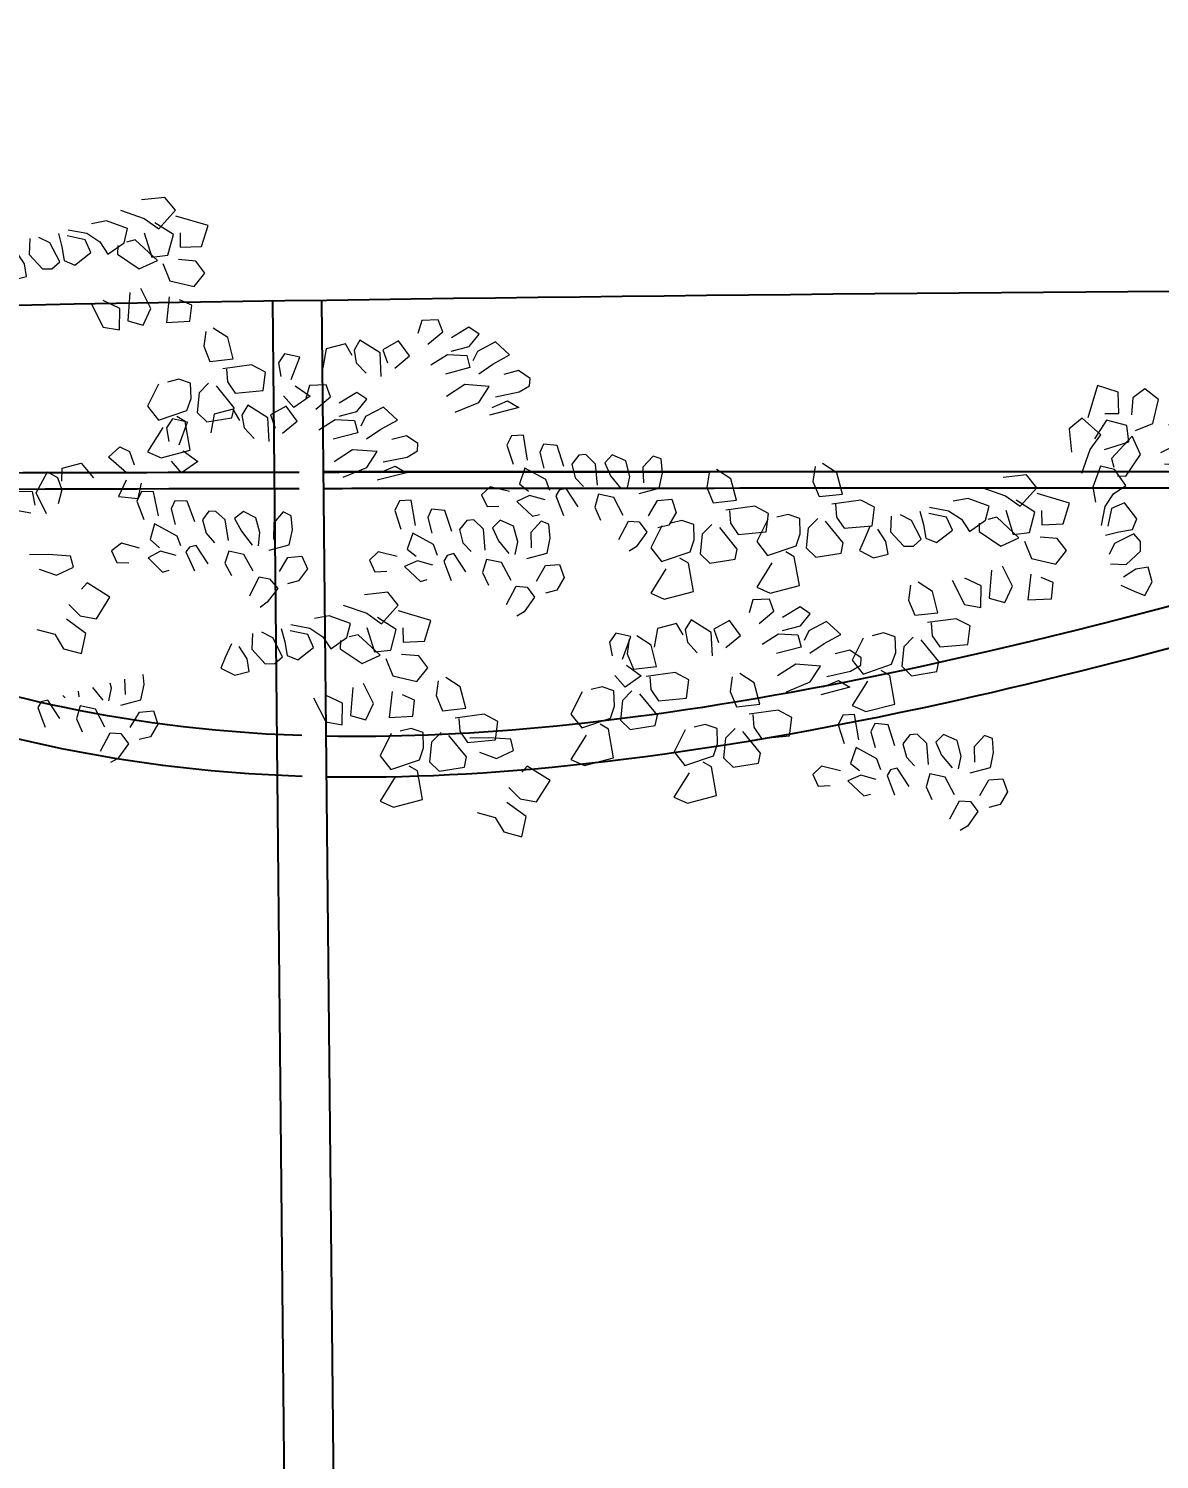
# Model space of a CAD drawing. Header units: metres. Extents: x 10 to 239, y 2 to 253.
# Drawn here: x 57.221 to 58.606, y 174.668 to 176.42 of the extents above; entities that cross this region are included whole.
import ezdxf

# ---------------------------------------------------------------- set-up
doc = ezdxf.new("R2010")
doc.units = ezdxf.units.M
doc.header["$MEASUREMENT"] = 0
doc.layers.get('Defpoints').update_dxf_attribs({"color": 9})
for name, color, linetype in [('-cotas', 252, 'Continuous'), ('1', 7, 'Continuous'), ('1estruct arco', 7, 'Continuous'), ('1gris oscuro', 253, 'Continuous'), ('1lianas', 9, 'Continuous')]:
    doc.layers.add(name, color=color, linetype=linetype)
doc.layers.add('bloques veg', color=7, linetype='Continuous', lineweight=0, true_color=0xbbd5a5)
doc.styles.get("Standard").update_dxf_attribs({"font": 'arial.ttf'})
doc.dimstyles.get("Standard").update_dxf_attribs({"dimtxt": 0.18, "dimasz": 0.18, "dimexe": 0.18, "dimexo": 0.0625, "dimgap": 0.09, "dimtad": 0, "dimtih": 1, "dimtoh": 1, "dimdec": 4, "dimzin": 0, "dimdsep": 46, "dimtxsty": 'Standard', "dimcen": 0.09, "dimadec": 0, "dimazin": 0, "dimtfac": 1, "dimtdec": 4, "dimtofl": 0, "dimtmove": 0, "dimatfit": 3, "dimfxl": 1, "dimtolj": 1, "dimtzin": 0, "dimarcsym": 0})

# ---------------------------------------------------------------- blocks, each defined once
blk = doc.blocks.new('A$C0C3707A3')
at = {"layer": 'bloques veg'}
for p, q in [((2.0674, 0.6188), (2.0448, 0.6163)), ((2.0777, 0.6064), (2.0674, 0.6188)), ((2.0243, 0.6061), (2.0473, 0.5983)), ((2.0473, 0.5983), (2.0617, 0.5882)), ((2.0617, 0.5882), (2.0777, 0.6064)), ((2.1096, 0.5917), (2.0781, 0.6007)), ((1.9736, 0.5867), (1.992, 0.5835)), ((2.0108, 0.5955), (1.9964, 0.5928)), ((2.0314, 0.5882), (2.0108, 0.5955)), ((2.0281, 0.5745), (2.0314, 0.5882)), ((2.0476, 0.5844), (2.055, 0.5608)), ((2.0759, 0.5827), (2.0577, 0.5941)), ((2.0824, 0.5844), (2.0827, 0.5706)), ((2.1034, 0.5714), (2.1096, 0.5917)), ((1.9364, 0.5779), (1.9359, 0.5626)), ((1.9561, 0.5739), (1.9454, 0.5791)), ((1.9657, 0.5555), (1.9561, 0.5739)), ((1.9642, 0.583), (1.9677, 0.57)), ((1.9677, 0.57), (1.9701, 0.5567)), ((1.9902, 0.5772), (1.9729, 0.5807)), ((1.9958, 0.5647), (1.9902, 0.5772)), ((1.992, 0.5835), (2.0046, 0.5752)), ((2.0046, 0.5752), (2.0125, 0.5634)), ((2.0125, 0.5634), (2.0281, 0.5745)), ((2.0219, 0.5717), (2.0217, 0.5635)), ((2.0389, 0.5774), (2.0303, 0.5751)), ((2.0605, 0.5576), (2.0389, 0.5774)), ((2.0708, 0.5627), (2.0759, 0.5827)), ((2.0827, 0.5706), (2.1034, 0.5714)), ((1.9159, 0.5677), (1.9101, 0.5546)), ((1.9314, 0.5533), (1.9236, 0.5651)), ((1.9359, 0.5626), (1.9489, 0.5487)), ((1.9701, 0.5567), (1.9805, 0.5525)), ((1.9805, 0.5525), (1.9958, 0.5647)), ((2.0217, 0.5635), (2.043, 0.5494)), ((2.043, 0.5494), (2.0605, 0.5576)), ((2.055, 0.5608), (2.0708, 0.5627)), ((2.0979, 0.5572), (2.0812, 0.5585)), ((2.1068, 0.5456), (2.0979, 0.5572)), ((1.9101, 0.5546), (1.9059, 0.5441)), ((1.9059, 0.5441), (1.9194, 0.5373)), ((1.9335, 0.5411), (1.9314, 0.5533)), ((1.9489, 0.5487), (1.9582, 0.5488)), ((1.9582, 0.5488), (1.9657, 0.5555)), ((2.066, 0.5545), (2.0729, 0.5377)), ((2.0964, 0.5323), (2.1068, 0.5456)), ((1.9194, 0.5373), (1.9335, 0.5411)), ((2.0545, 0.5107), (2.0446, 0.5301)), ((2.0729, 0.5377), (2.0964, 0.5323)), ((1.9961, 0.5159), (2.0082, 0.4924)), ((2.0243, 0.5107), (2.0083, 0.5181)), ((2.0341, 0.5261), (2.0321, 0.4988)), ((2.0723, 0.5224), (2.0697, 0.4973)), ((2.0943, 0.5143), (2.0824, 0.5193)), ((2.0926, 0.4988), (2.0943, 0.5143)), ((2.0241, 0.4897), (2.0243, 0.5107)), ((2.0472, 0.4947), (2.0545, 0.5107)), ((2.3177, 0.5009), (2.3141, 0.4883)), ((2.3338, 0.5017), (2.3177, 0.5009)), ((2.3381, 0.4901), (2.3338, 0.5017)), ((2.0082, 0.4924), (2.0241, 0.4897)), ((2.0321, 0.4988), (2.0472, 0.4947)), ((2.0697, 0.4973), (2.0926, 0.4988)), ((2.108, 0.4889), (2.1061, 0.4744)), ((2.1294, 0.483), (2.1153, 0.4921)), ((2.3238, 0.4781), (2.3381, 0.4901)), ((2.3636, 0.4946), (2.3466, 0.4842)), ((2.3735, 0.4879), (2.3636, 0.4946)), ((2.3639, 0.4761), (2.3735, 0.4879)), ((2.1061, 0.4744), (2.1123, 0.4598)), ((2.1349, 0.4624), (2.1294, 0.483)), ((2.2252, 0.4726), (2.222, 0.4543)), ((2.2437, 0.4776), (2.2252, 0.4726)), ((2.2502, 0.4665), (2.2437, 0.4776)), ((2.2578, 0.4814), (2.2522, 0.4717)), ((2.2774, 0.4692), (2.2578, 0.4814)), ((2.2952, 0.4809), (2.28, 0.4722)), ((2.306, 0.4664), (2.2952, 0.4809)), ((2.3466, 0.4714), (2.3639, 0.4761)), ((2.3895, 0.4806), (2.3722, 0.4713)), ((2.4033, 0.468), (2.3895, 0.4806)), ((2.1123, 0.4598), (2.1349, 0.4624)), ((2.1847, 0.4676), (2.1789, 0.459)), ((2.1789, 0.459), (2.1813, 0.4457)), ((2.1995, 0.4646), (2.1847, 0.4676)), ((2.1914, 0.4426), (2.1995, 0.4646)), ((2.2522, 0.4717), (2.2544, 0.4595)), ((2.2544, 0.4595), (2.2641, 0.4493)), ((2.2788, 0.4463), (2.2774, 0.4692)), ((2.28, 0.4722), (2.2846, 0.4595)), ((2.2918, 0.4544), (2.306, 0.4664)), ((2.3269, 0.458), (2.3428, 0.4681)), ((2.3428, 0.4681), (2.3616, 0.4673)), ((2.3616, 0.4673), (2.3648, 0.4554)), ((2.3722, 0.4713), (2.3677, 0.462)), ((2.3734, 0.4495), (2.3871, 0.459)), ((2.3871, 0.459), (2.4033, 0.468)), ((2.1527, 0.4567), (2.1247, 0.4527)), ((2.1283, 0.4525), (2.1293, 0.4399)), ((2.1662, 0.4498), (2.1527, 0.4567)), ((2.1641, 0.4318), (2.1662, 0.4498)), ((2.3648, 0.4554), (2.341, 0.449)), ((2.412, 0.4529), (2.3979, 0.4491)), ((2.4233, 0.4454), (2.412, 0.4529)), ((2.4229, 0.4383), (2.4233, 0.4454)), ((2.0626, 0.4372), (2.052, 0.4158)), ((2.0821, 0.4424), (2.0713, 0.4395)), ((2.0936, 0.4385), (2.0821, 0.4424)), ((2.0941, 0.4235), (2.0936, 0.4385)), ((2.1111, 0.4386), (2.102, 0.4291)), ((2.136, 0.415), (2.1187, 0.436)), ((2.1293, 0.4399), (2.1368, 0.4292)), ((2.1368, 0.4292), (2.1641, 0.4318)), ((2.1953, 0.4367), (2.2097, 0.4266)), ((2.2092, 0.4369), (2.2056, 0.4243)), ((2.2253, 0.4377), (2.2092, 0.4369)), ((2.2296, 0.4261), (2.2253, 0.4377)), ((2.3599, 0.4389), (2.3421, 0.4272)), ((2.3837, 0.4371), (2.3599, 0.4389)), ((2.3738, 0.4217), (2.3837, 0.4371)), ((2.3898, 0.4272), (2.4129, 0.4322)), ((2.4129, 0.4322), (2.4229, 0.4383)), ((2.0902, 0.412), (2.0941, 0.4235)), ((2.102, 0.4291), (2.1001, 0.41)), ((2.1493, 0.4174), (2.1437, 0.4078)), ((2.1689, 0.4052), (2.1493, 0.4174)), ((2.194, 0.4154), (2.184, 0.4267)), ((2.2097, 0.4266), (2.194, 0.4154)), ((2.2153, 0.4141), (2.2296, 0.4261)), ((2.2551, 0.4306), (2.2381, 0.4202)), ((2.265, 0.424), (2.2551, 0.4306)), ((2.2554, 0.4121), (2.265, 0.424)), ((2.3508, 0.4121), (2.3738, 0.4217)), ((2.3867, 0.417), (2.4014, 0.4233)), ((2.4014, 0.4233), (2.4124, 0.4169)), ((2.052, 0.4158), (2.0626, 0.4023)), ((2.0626, 0.4023), (2.0902, 0.412)), ((2.0762, 0.4036), (2.0704, 0.3951)), ((2.091, 0.4006), (2.0762, 0.4036)), ((2.0885, 0.4011), (2.0803, 0.4059)), ((2.1001, 0.41), (2.1095, 0.4009)), ((2.1095, 0.4009), (2.134, 0.4051)), ((2.1167, 0.4087), (2.1135, 0.3903)), ((2.1352, 0.4136), (2.1167, 0.4087)), ((2.134, 0.4051), (2.136, 0.415)), ((2.1417, 0.4025), (2.1352, 0.4136)), ((2.1437, 0.4078), (2.1459, 0.3955)), ((2.1703, 0.3823), (2.1689, 0.4052)), ((2.1867, 0.4169), (2.1715, 0.4082)), ((2.1715, 0.4082), (2.1761, 0.3955)), ((2.1975, 0.4024), (2.1867, 0.4169)), ((2.2184, 0.394), (2.2343, 0.4041)), ((2.2343, 0.4041), (2.2531, 0.4033)), ((2.2381, 0.4074), (2.2554, 0.4121)), ((2.2531, 0.4033), (2.2563, 0.3914)), ((2.2637, 0.4073), (2.2592, 0.398)), ((2.281, 0.4166), (2.2637, 0.4073)), ((2.2786, 0.395), (2.2948, 0.404)), ((2.2948, 0.404), (2.281, 0.4166)), ((2.4124, 0.4169), (2.3841, 0.4093)), ((2.0668, 0.3953), (2.0522, 0.3716)), ((2.0704, 0.3951), (2.0728, 0.3818)), ((2.0829, 0.3787), (2.091, 0.4006)), ((2.0936, 0.3734), (2.0885, 0.4011)), ((2.1459, 0.3955), (2.1556, 0.3853)), ((2.1833, 0.3904), (2.1975, 0.4024)), ((2.2563, 0.3914), (2.2324, 0.385)), ((2.2649, 0.3855), (2.2786, 0.395)), ((2.4057, 0.3895), (2.4013, 0.3802)), ((2.4172, 0.3903), (2.4057, 0.3895)), ((2.4214, 0.3658), (2.4172, 0.3903)), ((2.0142, 0.366), (2.0254, 0.3761)), ((2.0254, 0.3761), (2.0348, 0.3716)), ((2.3035, 0.3889), (2.2894, 0.3851)), ((2.3148, 0.3815), (2.3035, 0.3889)), ((2.3144, 0.3744), (2.3148, 0.3815)), ((2.4013, 0.3802), (2.4073, 0.362)), ((2.4369, 0.3816), (2.4333, 0.3736)), ((2.45, 0.3805), (2.4369, 0.3816)), ((2.4567, 0.3601), (2.45, 0.3805)), ((2.0321, 0.3511), (2.0142, 0.366)), ((2.0348, 0.3716), (2.0394, 0.3588)), ((2.0522, 0.3716), (2.0654, 0.3658)), ((2.0654, 0.3658), (2.0936, 0.3734)), ((2.0855, 0.3514), (2.0755, 0.3627)), ((2.1012, 0.3626), (2.0855, 0.3514)), ((2.0868, 0.3727), (2.1012, 0.3626)), ((2.2514, 0.3749), (2.2336, 0.3632)), ((2.2752, 0.3732), (2.2514, 0.3749)), ((2.2653, 0.3577), (2.2752, 0.3732)), ((2.2813, 0.3632), (2.3044, 0.3682)), ((2.3044, 0.3682), (2.3144, 0.3744)), ((2.4333, 0.3736), (2.4373, 0.3584)), ((2.4712, 0.371), (2.4643, 0.3622)), ((2.4643, 0.3622), (2.4677, 0.3491)), ((2.478, 0.3717), (2.4712, 0.371)), ((2.4874, 0.3626), (2.478, 0.3717)), ((2.4894, 0.3422), (2.4874, 0.3626)), ((2.5036, 0.3716), (2.4964, 0.3638)), ((2.4964, 0.3638), (2.5021, 0.3514)), ((2.5168, 0.3658), (2.5036, 0.3716)), ((2.5209, 0.3506), (2.5168, 0.3658)), ((2.5434, 0.3706), (2.5335, 0.3598)), ((2.5511, 0.368), (2.5434, 0.3706)), ((2.5524, 0.3544), (2.5511, 0.368)), ((2.7006, 0.3615), (2.6987, 0.347)), ((2.722, 0.3556), (2.7079, 0.3646)), ((1.9444, 0.3311), (1.9552, 0.3514)), ((1.9552, 0.3514), (1.9649, 0.3459)), ((1.9693, 0.3424), (1.9694, 0.3552)), ((1.9694, 0.3552), (1.9878, 0.3602)), ((1.9878, 0.3602), (1.9998, 0.3459)), ((2.2423, 0.3481), (2.2653, 0.3577)), ((2.3039, 0.3529), (2.2756, 0.3454)), ((2.2782, 0.353), (2.2928, 0.3593)), ((2.2928, 0.3593), (2.3039, 0.3529)), ((2.4188, 0.3581), (2.4136, 0.3428)), ((2.4392, 0.3473), (2.4188, 0.3581)), ((2.4677, 0.3491), (2.4758, 0.3408)), ((2.5021, 0.3514), (2.5123, 0.339)), ((2.5184, 0.3383), (2.5209, 0.3506)), ((2.5335, 0.3598), (2.5341, 0.3448)), ((2.5494, 0.3396), (2.5524, 0.3544)), ((2.5977, 0.3549), (2.5957, 0.3404)), ((2.619, 0.349), (2.605, 0.358)), ((2.6246, 0.3283), (2.619, 0.349)), ((2.7275, 0.335), (2.722, 0.3556)), ((2.906, 0.3549), (2.8834, 0.3523)), ((2.9163, 0.3425), (2.906, 0.3549)), ((1.9649, 0.3459), (1.9692, 0.3342)), ((1.9692, 0.3342), (1.9659, 0.3205)), ((2.0317, 0.344), (2.0243, 0.3281)), ((2.0434, 0.3262), (2.0465, 0.341)), ((2.3853, 0.3399), (2.377, 0.3318)), ((2.4039, 0.3355), (2.3853, 0.3399)), ((2.4136, 0.3428), (2.4224, 0.3358)), ((2.4431, 0.3367), (2.4392, 0.3473)), ((2.4524, 0.3369), (2.4492, 0.3314)), ((2.4589, 0.3386), (2.4524, 0.3369)), ((2.4707, 0.3208), (2.4589, 0.3386)), ((2.5299, 0.3344), (2.5494, 0.3396)), ((2.5957, 0.3404), (2.602, 0.3258)), ((2.6987, 0.347), (2.7049, 0.3324)), ((2.7049, 0.3324), (2.7275, 0.335)), ((2.8628, 0.3422), (2.8859, 0.3344)), ((2.8859, 0.3344), (2.9002, 0.3243)), ((2.9002, 0.3243), (2.9163, 0.3425)), ((2.9481, 0.3278), (2.9166, 0.3368)), ((1.9231, 0.3324), (1.9406, 0.3324)), ((1.9406, 0.3324), (1.943, 0.3191)), ((1.9546, 0.3105), (1.9444, 0.3311)), ((2.0243, 0.3281), (2.0434, 0.3262)), ((2.0466, 0.333), (2.0421, 0.3236)), ((2.0421, 0.3236), (2.0492, 0.3057)), ((2.0583, 0.3326), (2.0466, 0.333)), ((2.0633, 0.3095), (2.0583, 0.3326)), ((2.0791, 0.3242), (2.0755, 0.3163)), ((2.0909, 0.3239), (2.0791, 0.3242)), ((2.0986, 0.3038), (2.0909, 0.3239)), ((2.2972, 0.3256), (2.2928, 0.3162)), ((2.3087, 0.3263), (2.2972, 0.3256)), ((2.3129, 0.3018), (2.3087, 0.3263)), ((2.377, 0.3318), (2.3824, 0.3205)), ((2.3824, 0.3205), (2.3938, 0.3212)), ((2.4236, 0.3315), (2.4112, 0.3258)), ((2.4112, 0.3258), (2.4267, 0.3114)), ((2.4387, 0.3274), (2.4236, 0.3315)), ((2.4492, 0.3314), (2.4532, 0.3208)), ((2.4532, 0.3208), (2.4566, 0.3124)), ((2.4906, 0.3332), (2.487, 0.3206)), ((2.487, 0.3206), (2.4927, 0.3081)), ((2.5054, 0.3302), (2.4906, 0.3332)), ((2.5147, 0.3129), (2.5054, 0.3302)), ((2.5392, 0.3125), (2.548, 0.3276)), ((2.548, 0.3276), (2.5616, 0.3289)), ((2.5616, 0.3289), (2.5662, 0.3162)), ((2.602, 0.3258), (2.6246, 0.3283)), ((2.6424, 0.3226), (2.6144, 0.3186)), ((2.6558, 0.3158), (2.6424, 0.3226)), ((2.7453, 0.3293), (2.7173, 0.3253)), ((2.7208, 0.3251), (2.7219, 0.3125)), ((2.7588, 0.3224), (2.7453, 0.3293)), ((2.7566, 0.3044), (2.7588, 0.3224)), ((2.8122, 0.3228), (2.8305, 0.3195)), ((2.8494, 0.3316), (2.835, 0.3289)), ((2.87, 0.3243), (2.8494, 0.3316)), ((2.8666, 0.3106), (2.87, 0.3243)), ((2.8861, 0.3205), (2.8936, 0.2969)), ((2.9145, 0.3188), (2.8963, 0.3302)), ((2.921, 0.3205), (2.9212, 0.3066)), ((2.9419, 0.3075), (2.9481, 0.3278)), ((1.9393, 0.3111), (1.921, 0.3143)), ((2.0755, 0.3163), (2.0795, 0.3011)), ((2.112, 0.3144), (2.1062, 0.3059)), ((2.1062, 0.3059), (2.1097, 0.2929)), ((2.1191, 0.314), (2.112, 0.3144)), ((2.1282, 0.306), (2.1191, 0.314)), ((2.1313, 0.2859), (2.1282, 0.306)), ((2.1458, 0.3142), (2.1372, 0.3072)), ((2.1372, 0.3072), (2.144, 0.2951)), ((2.1579, 0.3081), (2.1458, 0.3142)), ((2.1617, 0.294), (2.1579, 0.3081)), ((2.1843, 0.314), (2.1754, 0.3035)), ((2.1922, 0.3103), (2.1843, 0.314)), ((2.1935, 0.2967), (2.1922, 0.3103)), ((2.2928, 0.3162), (2.2988, 0.2981)), ((2.3284, 0.3176), (2.3248, 0.3097)), ((2.3248, 0.3097), (2.3288, 0.2945)), ((2.3415, 0.3165), (2.3284, 0.3176)), ((2.3482, 0.2962), (2.3415, 0.3165)), ((2.3627, 0.307), (2.3558, 0.2982)), ((2.3695, 0.3077), (2.3627, 0.307)), ((2.3789, 0.2986), (2.3695, 0.3077)), ((2.3951, 0.3076), (2.3879, 0.2998)), ((2.4083, 0.3018), (2.3951, 0.3076)), ((2.4349, 0.3066), (2.425, 0.2958)), ((2.4267, 0.3114), (2.4332, 0.3131)), ((2.4426, 0.304), (2.4349, 0.3066)), ((2.5105, 0.2896), (2.5197, 0.3072)), ((2.5197, 0.3072), (2.5303, 0.3066)), ((2.5303, 0.3066), (2.5376, 0.2969)), ((2.5662, 0.3162), (2.559, 0.3038)), ((2.5717, 0.3084), (2.5609, 0.3055)), ((2.5833, 0.3045), (2.5717, 0.3084)), ((2.6179, 0.3184), (2.6189, 0.3059)), ((2.6189, 0.3059), (2.6265, 0.2951)), ((2.6551, 0.3098), (2.6446, 0.2883)), ((2.6537, 0.2978), (2.6558, 0.3158)), ((2.6747, 0.315), (2.6638, 0.3121)), ((2.6862, 0.3111), (2.6747, 0.315)), ((2.6867, 0.2961), (2.6862, 0.3111)), ((2.7036, 0.3111), (2.6945, 0.3017)), ((2.7286, 0.2876), (2.7113, 0.3085)), ((2.7219, 0.3125), (2.7294, 0.3018)), ((2.775, 0.314), (2.7744, 0.2987)), ((2.7947, 0.3099), (2.784, 0.3152)), ((2.8043, 0.2916), (2.7947, 0.3099)), ((2.8027, 0.3191), (2.8062, 0.306)), ((2.8062, 0.306), (2.8086, 0.2927)), ((2.8287, 0.3132), (2.8115, 0.3168)), ((2.8344, 0.3008), (2.8287, 0.3132)), ((2.8305, 0.3195), (2.8432, 0.3113)), ((2.8432, 0.3113), (2.851, 0.2994)), ((2.851, 0.2994), (2.8666, 0.3106)), ((2.8604, 0.3078), (2.8603, 0.2996)), ((2.8775, 0.3135), (2.8688, 0.3112)), ((2.8991, 0.2937), (2.8775, 0.3135)), ((2.9094, 0.2988), (2.9145, 0.3188)), ((2.9212, 0.3066), (2.9419, 0.3075)), ((2.0596, 0.3016), (2.0555, 0.2865)), ((2.0814, 0.2899), (2.0596, 0.3016)), ((2.1097, 0.2929), (2.118, 0.2835)), ((2.144, 0.2951), (2.1545, 0.2816)), ((2.1606, 0.2809), (2.1617, 0.294)), ((2.1754, 0.3035), (2.1752, 0.2871)), ((2.1905, 0.282), (2.1935, 0.2967)), ((2.3103, 0.2942), (2.3051, 0.2788)), ((2.3307, 0.2833), (2.3103, 0.2942)), ((2.3558, 0.2982), (2.3592, 0.2852)), ((2.3809, 0.2782), (2.3789, 0.2986)), ((2.3879, 0.2998), (2.3936, 0.2874)), ((2.4124, 0.2866), (2.4083, 0.3018)), ((2.425, 0.2958), (2.4256, 0.2808)), ((2.4439, 0.2904), (2.4426, 0.304)), ((2.5376, 0.2969), (2.5275, 0.2826)), ((2.5522, 0.3031), (2.5417, 0.2817)), ((2.559, 0.3038), (2.5482, 0.3009)), ((2.5838, 0.2895), (2.5833, 0.3045)), ((2.5916, 0.2951), (2.5897, 0.276)), ((2.6007, 0.3045), (2.5916, 0.2951)), ((2.6256, 0.2809), (2.6084, 0.3019)), ((2.6265, 0.2951), (2.6537, 0.2978)), ((2.6828, 0.2846), (2.6867, 0.2961)), ((2.6945, 0.3017), (2.6927, 0.2826)), ((2.7294, 0.3018), (2.7566, 0.3044)), ((2.7544, 0.3038), (2.7487, 0.2906)), ((2.77, 0.2894), (2.7621, 0.3012)), ((2.7744, 0.2987), (2.7875, 0.2847)), ((2.8086, 0.2927), (2.819, 0.2885)), ((2.819, 0.2885), (2.8344, 0.3008)), ((2.8603, 0.2996), (2.8815, 0.2855)), ((2.8815, 0.2855), (2.8991, 0.2937)), ((2.8936, 0.2969), (2.9094, 0.2988)), ((2.9364, 0.2932), (2.9198, 0.2946)), ((2.9454, 0.2817), (2.9364, 0.2932)), ((2.0275, 0.2825), (2.0178, 0.2752)), ((2.045, 0.2779), (2.0275, 0.2825)), ((2.0555, 0.2865), (2.0646, 0.2785)), ((2.0851, 0.2805), (2.0814, 0.2899)), ((2.0935, 0.2792), (2.0901, 0.2748)), ((2.1, 0.281), (2.0935, 0.2792)), ((2.1118, 0.2632), (2.1, 0.281)), ((2.171, 0.2767), (2.1905, 0.282)), ((2.3051, 0.2788), (2.3139, 0.2719)), ((2.3346, 0.2728), (2.3307, 0.2833)), ((2.3592, 0.2852), (2.3673, 0.2769)), ((2.3936, 0.2874), (2.4038, 0.275)), ((2.4099, 0.2743), (2.4124, 0.2866)), ((2.4409, 0.2756), (2.4439, 0.2904)), ((2.5275, 0.2826), (2.5205, 0.2783)), ((2.5417, 0.2817), (2.5522, 0.2682)), ((2.5522, 0.2682), (2.5799, 0.278)), ((2.5799, 0.278), (2.5838, 0.2895)), ((2.6236, 0.2711), (2.6256, 0.2809)), ((2.6446, 0.2883), (2.6552, 0.2749)), ((2.6552, 0.2749), (2.6828, 0.2846)), ((2.6811, 0.2737), (2.6728, 0.2785)), ((2.6927, 0.2826), (2.7021, 0.2735)), ((2.7265, 0.2777), (2.7286, 0.2876)), ((2.7487, 0.2906), (2.7445, 0.2802)), ((2.7445, 0.2802), (2.758, 0.2733)), ((2.7721, 0.2771), (2.77, 0.2894)), ((2.7875, 0.2847), (2.7967, 0.2849)), ((2.7967, 0.2849), (2.8043, 0.2916)), ((2.9046, 0.2905), (2.9114, 0.2737)), ((2.935, 0.2684), (2.9454, 0.2817)), ((1.9568, 0.271), (1.9383, 0.2707)), ((1.9781, 0.2697), (1.9568, 0.271)), ((1.981, 0.2589), (1.9781, 0.2697)), ((2.0178, 0.2752), (2.0232, 0.2639)), ((2.0655, 0.2752), (2.0534, 0.2685)), ((2.0534, 0.2685), (2.0675, 0.2548)), ((2.0806, 0.2711), (2.0655, 0.2752)), ((2.0901, 0.2748), (2.0954, 0.2635)), ((2.1318, 0.2755), (2.1279, 0.264)), ((2.1465, 0.2725), (2.1318, 0.2755)), ((2.1555, 0.2563), (2.1465, 0.2725)), ((2.1811, 0.2562), (2.1891, 0.2699)), ((2.1891, 0.2699), (2.2027, 0.2713)), ((2.2027, 0.2713), (2.2084, 0.2588)), ((2.2768, 0.2759), (2.2685, 0.2678)), ((2.2685, 0.2678), (2.2739, 0.2565)), ((2.2954, 0.2716), (2.2768, 0.2759)), ((2.3151, 0.2675), (2.3027, 0.2619)), ((2.3302, 0.2634), (2.3151, 0.2675)), ((2.3439, 0.2729), (2.3407, 0.2674)), ((2.3407, 0.2674), (2.3447, 0.2569)), ((2.3504, 0.2747), (2.3439, 0.2729)), ((2.3622, 0.2569), (2.3504, 0.2747)), ((2.3821, 0.2692), (2.3785, 0.2566)), ((2.3969, 0.2662), (2.3821, 0.2692)), ((2.4062, 0.2489), (2.3969, 0.2662)), ((2.4214, 0.2704), (2.4409, 0.2756)), ((2.4395, 0.2636), (2.4531, 0.2649)), ((2.4531, 0.2649), (2.4577, 0.2522)), ((2.5782, 0.267), (2.5699, 0.2718)), ((2.5833, 0.2393), (2.5782, 0.267)), ((2.5897, 0.276), (2.5992, 0.2669)), ((2.5992, 0.2669), (2.6236, 0.2711)), ((2.6594, 0.2679), (2.6448, 0.2442)), ((2.6862, 0.246), (2.6811, 0.2737)), ((2.7021, 0.2735), (2.7265, 0.2777)), ((2.758, 0.2733), (2.7721, 0.2771)), ((2.8931, 0.2467), (2.8832, 0.2662)), ((2.9114, 0.2737), (2.935, 0.2684)), ((1.9478, 0.257), (1.9645, 0.251)), ((1.9645, 0.251), (1.981, 0.2589)), ((2.0232, 0.2639), (2.0349, 0.2635)), ((2.0675, 0.2548), (2.074, 0.2566)), ((2.0954, 0.2635), (2.0985, 0.2561)), ((2.1279, 0.264), (2.1346, 0.2518)), ((2.1526, 0.2323), (2.1616, 0.2509)), ((2.1616, 0.2509), (2.1714, 0.2489)), ((2.2084, 0.2588), (2.1998, 0.2472)), ((2.2739, 0.2565), (2.2853, 0.2572)), ((2.3027, 0.2619), (2.3182, 0.2474)), ((2.3447, 0.2569), (2.3481, 0.2485)), ((2.3785, 0.2566), (2.3842, 0.2442)), ((2.4307, 0.2485), (2.4395, 0.2636)), ((2.4577, 0.2522), (2.4505, 0.2398)), ((2.5565, 0.2612), (2.5419, 0.2375)), ((2.8346, 0.252), (2.8468, 0.2285)), ((2.8628, 0.2468), (2.8469, 0.2541)), ((2.8726, 0.2622), (2.8706, 0.2349)), ((2.9109, 0.2585), (2.9083, 0.2334)), ((2.9328, 0.2504), (2.921, 0.2554)), ((2.9312, 0.2348), (2.9328, 0.2504)), ((1.9943, 0.2439), (1.989, 0.2378)), ((2.0166, 0.2301), (1.9943, 0.2439)), ((2.1798, 0.2395), (2.1694, 0.2263)), ((2.1714, 0.2489), (2.1798, 0.2395)), ((2.1998, 0.2472), (2.189, 0.2443)), ((2.2864, 0.2367), (2.2638, 0.2341)), ((2.2967, 0.2243), (2.2864, 0.2367)), ((2.3182, 0.2474), (2.3247, 0.2492)), ((2.4019, 0.2257), (2.4112, 0.2433)), ((2.4112, 0.2433), (2.4218, 0.2426)), ((2.4218, 0.2426), (2.4291, 0.2329)), ((2.4505, 0.2398), (2.4396, 0.2369)), ((2.5419, 0.2375), (2.555, 0.2318)), ((2.555, 0.2318), (2.5833, 0.2393)), ((2.6448, 0.2442), (2.658, 0.2384)), ((2.658, 0.2384), (2.6862, 0.246)), ((2.7941, 0.247), (2.7922, 0.2325)), ((2.8155, 0.2411), (2.8014, 0.2501)), ((2.821, 0.2204), (2.8155, 0.2411)), ((2.8626, 0.2258), (2.8628, 0.2468)), ((2.8857, 0.2308), (2.8931, 0.2467)), ((1.9767, 0.2228), (1.9878, 0.2118)), ((2.0036, 0.2091), (2.0166, 0.2301)), ((2.1694, 0.2263), (2.1627, 0.221)), ((2.2433, 0.224), (2.2663, 0.2162)), ((2.2807, 0.2061), (2.2967, 0.2243)), ((2.4291, 0.2329), (2.419, 0.2186)), ((2.6412, 0.2316), (2.6376, 0.219)), ((2.6572, 0.2324), (2.6412, 0.2316)), ((2.6615, 0.2207), (2.6572, 0.2324)), ((2.6871, 0.2253), (2.6701, 0.2149)), ((2.697, 0.2186), (2.6871, 0.2253)), ((2.7922, 0.2325), (2.7984, 0.2179)), ((2.8468, 0.2285), (2.8626, 0.2258)), ((2.8706, 0.2349), (2.8857, 0.2308)), ((2.9083, 0.2334), (2.9312, 0.2348)), ((1.9878, 0.2118), (2.0036, 0.2091)), ((2.2298, 0.2134), (2.2154, 0.2107)), ((2.2504, 0.2061), (2.2298, 0.2134)), ((2.2663, 0.2162), (2.2807, 0.2061)), ((2.2949, 0.2006), (2.2767, 0.212)), ((2.3286, 0.2096), (2.2971, 0.2186)), ((2.3224, 0.1893), (2.3286, 0.2096)), ((2.419, 0.2186), (2.412, 0.2144)), ((2.5813, 0.212), (2.5757, 0.2024)), ((2.6008, 0.1998), (2.5813, 0.212)), ((2.6186, 0.2116), (2.6035, 0.2029)), ((2.6295, 0.197), (2.6186, 0.2116)), ((2.6473, 0.2088), (2.6615, 0.2207)), ((2.6874, 0.2067), (2.697, 0.2186)), ((2.7129, 0.2113), (2.6956, 0.202)), ((2.7268, 0.1987), (2.7129, 0.2113)), ((2.7984, 0.2179), (2.821, 0.2204)), ((2.8388, 0.2147), (2.8108, 0.2107)), ((2.8144, 0.2105), (2.8154, 0.198)), ((2.8523, 0.2079), (2.8388, 0.2147)), ((1.946, 0.1983), (1.9635, 0.1937)), ((1.9935, 0.1948), (1.9747, 0.2084)), ((1.9895, 0.1751), (1.9935, 0.1948)), ((2.1554, 0.1958), (2.1549, 0.1805)), ((2.1751, 0.1917), (2.1644, 0.197)), ((2.1832, 0.2009), (2.1867, 0.1878)), ((2.2092, 0.195), (2.1919, 0.1986)), ((2.1926, 0.2046), (2.211, 0.2013)), ((2.2148, 0.1826), (2.2092, 0.195)), ((2.211, 0.2013), (2.2236, 0.1931)), ((2.2471, 0.1924), (2.2504, 0.2061)), ((2.2579, 0.1953), (2.2493, 0.193)), ((2.2795, 0.1755), (2.2579, 0.1953)), ((2.2665, 0.2023), (2.274, 0.1787)), ((2.2898, 0.1806), (2.2949, 0.2006)), ((2.3014, 0.2023), (2.3017, 0.1884)), ((2.5082, 0.1983), (2.5023, 0.1897)), ((2.5229, 0.1952), (2.5082, 0.1983)), ((2.5149, 0.1733), (2.5229, 0.1952)), ((2.5426, 0.1869), (2.5286, 0.1959)), ((2.5487, 0.2033), (2.5455, 0.185)), ((2.5672, 0.2083), (2.5487, 0.2033)), ((2.5736, 0.1972), (2.5672, 0.2083)), ((2.5757, 0.2024), (2.5778, 0.1902)), ((2.6023, 0.177), (2.6008, 0.1998)), ((2.6035, 0.2029), (2.6081, 0.1901)), ((2.6152, 0.1851), (2.6295, 0.197)), ((2.6504, 0.1887), (2.6663, 0.1987)), ((2.6663, 0.1987), (2.6851, 0.198)), ((2.67, 0.2021), (2.6874, 0.2067)), ((2.6851, 0.198), (2.6883, 0.186)), ((2.6956, 0.202), (2.6912, 0.1926)), ((2.7106, 0.1897), (2.7268, 0.1987)), ((2.7486, 0.1952), (2.7381, 0.1738)), ((2.7682, 0.2005), (2.7573, 0.1976)), ((2.7797, 0.1966), (2.7682, 0.2005)), ((2.7802, 0.1816), (2.7797, 0.1966)), ((2.7971, 0.1966), (2.788, 0.1872)), ((2.8154, 0.198), (2.8229, 0.1872)), ((2.8501, 0.1898), (2.8523, 0.2079)), ((1.9635, 0.1937), (1.972, 0.1797)), ((2.1349, 0.1856), (2.1291, 0.1724)), ((2.1504, 0.1712), (2.1426, 0.183)), ((2.1847, 0.1734), (2.1751, 0.1917)), ((2.1867, 0.1878), (2.1891, 0.1745)), ((2.1995, 0.1703), (2.2148, 0.1826)), ((2.2236, 0.1931), (2.2315, 0.1812)), ((2.2315, 0.1812), (2.2471, 0.1924)), ((2.2409, 0.1896), (2.2407, 0.1814)), ((2.2407, 0.1814), (2.262, 0.1673)), ((2.3017, 0.1884), (2.3224, 0.1893)), ((2.5023, 0.1897), (2.5047, 0.1764)), ((2.5213, 0.1928), (2.5193, 0.1783)), ((2.5481, 0.1663), (2.5426, 0.1869)), ((2.5778, 0.1902), (2.5875, 0.18)), ((2.6883, 0.186), (2.6644, 0.1796)), ((2.6968, 0.1802), (2.7106, 0.1897)), ((2.7355, 0.1836), (2.7214, 0.1798)), ((2.7468, 0.1761), (2.7355, 0.1836)), ((2.7763, 0.1701), (2.7802, 0.1816)), ((2.788, 0.1872), (2.7862, 0.1681)), ((2.8221, 0.173), (2.8048, 0.194)), ((2.8229, 0.1872), (2.8501, 0.1898)), ((1.972, 0.1797), (1.9895, 0.1751)), ((2.1291, 0.1724), (2.1249, 0.162)), ((2.1525, 0.1589), (2.1504, 0.1712)), ((2.1549, 0.1805), (2.1679, 0.1665)), ((2.1772, 0.1667), (2.1847, 0.1734)), ((2.1891, 0.1745), (2.1995, 0.1703)), ((2.262, 0.1673), (2.2795, 0.1755)), ((2.274, 0.1787), (2.2898, 0.1806)), ((2.285, 0.1723), (2.2919, 0.1555)), ((2.3169, 0.175), (2.3002, 0.1764)), ((2.3258, 0.1635), (2.3169, 0.175)), ((2.5188, 0.1674), (2.5331, 0.1573)), ((2.5193, 0.1783), (2.5256, 0.1637)), ((2.6834, 0.1696), (2.6656, 0.1579)), ((2.7071, 0.1678), (2.6834, 0.1696)), ((2.6973, 0.1524), (2.7071, 0.1678)), ((2.7364, 0.1629), (2.7464, 0.169)), ((2.7381, 0.1738), (2.7487, 0.1603)), ((2.7464, 0.169), (2.7468, 0.1761)), ((2.7487, 0.1603), (2.7763, 0.1701)), ((2.7862, 0.1681), (2.7956, 0.1589)), ((2.8201, 0.1632), (2.8221, 0.173)), ((2.0504, 0.1454), (2.0495, 0.1552)), ((2.1249, 0.162), (2.1384, 0.1551)), ((2.1384, 0.1551), (2.1525, 0.1589)), ((2.1679, 0.1665), (2.1772, 0.1667)), ((2.2919, 0.1555), (2.3154, 0.1502)), ((2.3154, 0.1502), (2.3258, 0.1635)), ((2.3575, 0.1452), (2.3434, 0.1542)), ((2.5175, 0.1461), (2.5075, 0.1574)), ((2.5331, 0.1573), (2.5175, 0.1461)), ((2.5256, 0.1637), (2.5481, 0.1663)), ((2.566, 0.1606), (2.5379, 0.1566)), ((2.5415, 0.1564), (2.5425, 0.1438)), ((2.5794, 0.1537), (2.566, 0.1606)), ((2.5773, 0.1357), (2.5794, 0.1537)), ((2.6216, 0.1569), (2.6197, 0.1424)), ((2.643, 0.151), (2.6289, 0.16)), ((2.7102, 0.1477), (2.7248, 0.1539)), ((2.7133, 0.1578), (2.7364, 0.1629)), ((2.7248, 0.1539), (2.7358, 0.1476)), ((2.7529, 0.1533), (2.7383, 0.1296)), ((2.7746, 0.1591), (2.7663, 0.1639)), ((2.7797, 0.1314), (2.7746, 0.1591)), ((2.7956, 0.1589), (2.8201, 0.1632)), ((2.0003, 0.1421), (2.0103, 0.13)), ((2.0163, 0.1293), (2.0189, 0.1416)), ((2.0189, 0.1416), (2.0175, 0.1467)), ((2.0315, 0.1504), (2.032, 0.1358)), ((2.0474, 0.1306), (2.0504, 0.1454)), ((2.2531, 0.144), (2.2511, 0.1167)), ((2.2735, 0.1285), (2.2636, 0.148)), ((2.2913, 0.1403), (2.2887, 0.1151)), ((2.3361, 0.1511), (2.3342, 0.1366)), ((2.363, 0.1246), (2.3575, 0.1452)), ((2.4758, 0.1411), (2.4652, 0.1196)), ((2.4953, 0.1463), (2.4845, 0.1434)), ((2.5068, 0.1424), (2.4953, 0.1463)), ((2.5074, 0.1274), (2.5068, 0.1424)), ((2.5243, 0.1424), (2.5152, 0.133)), ((2.5492, 0.1189), (2.532, 0.1398)), ((2.5425, 0.1438), (2.5501, 0.1331)), ((2.6197, 0.1424), (2.6259, 0.1278)), ((2.6485, 0.1303), (2.643, 0.151)), ((2.6743, 0.1427), (2.6973, 0.1524)), ((2.7358, 0.1476), (2.7076, 0.14)), ((1.9504, 0.1279), (1.9472, 0.1224)), ((1.9569, 0.1297), (1.9504, 0.1279)), ((1.9687, 0.1119), (1.9569, 0.1297)), ((1.9714, 0.1343), (1.9738, 0.1319)), ((1.9874, 0.1332), (1.9869, 0.1385)), ((2.0279, 0.1254), (2.0474, 0.1306)), ((2.2151, 0.1338), (2.2272, 0.1103)), ((2.2433, 0.1286), (2.2273, 0.1359)), ((2.2431, 0.1076), (2.2433, 0.1286)), ((2.2661, 0.1126), (2.2735, 0.1285)), ((2.3132, 0.1322), (2.3014, 0.1372)), ((2.3116, 0.1166), (2.3132, 0.1322)), ((2.3342, 0.1366), (2.3404, 0.122)), ((2.5035, 0.1159), (2.5074, 0.1274)), ((2.5152, 0.133), (2.5133, 0.1139)), ((2.5501, 0.1331), (2.5773, 0.1357)), ((2.6259, 0.1278), (2.6485, 0.1303)), ((2.7383, 0.1296), (2.7515, 0.1239)), ((2.7515, 0.1239), (2.7797, 0.1314)), ((1.9472, 0.1224), (1.9512, 0.1118)), ((1.9512, 0.1118), (1.9546, 0.1035)), ((1.9886, 0.1242), (1.985, 0.1116)), ((1.985, 0.1116), (1.9907, 0.0992)), ((2.0034, 0.1212), (1.9886, 0.1242)), ((2.0127, 0.1039), (2.0034, 0.1212)), ((2.0372, 0.1035), (2.046, 0.1186)), ((2.046, 0.1186), (2.0596, 0.1199)), ((2.0596, 0.1199), (2.0641, 0.1072)), ((2.2511, 0.1167), (2.2661, 0.1126)), ((2.2887, 0.1151), (2.3116, 0.1166)), ((2.3404, 0.122), (2.363, 0.1246)), ((2.3808, 0.1189), (2.3528, 0.1149)), ((2.3563, 0.1146), (2.3574, 0.1021)), ((2.3943, 0.112), (2.3808, 0.1189)), ((2.3921, 0.094), (2.3943, 0.112)), ((2.4652, 0.1196), (2.4758, 0.1062)), ((2.4758, 0.1062), (2.5035, 0.1159)), ((2.5133, 0.1139), (2.5227, 0.1048)), ((2.5472, 0.109), (2.5492, 0.1189)), ((2.6663, 0.1247), (2.6383, 0.1206)), ((2.6419, 0.1204), (2.6429, 0.1079)), ((2.6798, 0.1178), (2.6663, 0.1247)), ((2.6776, 0.0998), (2.6798, 0.1178)), ((2.7292, 0.1202), (2.7247, 0.1109)), ((2.7406, 0.121), (2.7292, 0.1202)), ((2.7449, 0.0965), (2.7406, 0.121)), ((2.7604, 0.1123), (2.7567, 0.1043)), ((2.7735, 0.1111), (2.7604, 0.1123)), ((2.0084, 0.0806), (2.0177, 0.0982)), ((2.0177, 0.0982), (2.0283, 0.0976)), ((2.0283, 0.0976), (2.0356, 0.0879)), ((2.0641, 0.1072), (2.057, 0.0948)), ((2.2272, 0.1103), (2.2431, 0.1076)), ((2.2906, 0.0994), (2.2801, 0.0779)), ((2.3102, 0.1046), (2.2993, 0.1017)), ((2.3217, 0.1007), (2.3102, 0.1046)), ((2.3222, 0.0857), (2.3217, 0.1007)), ((2.3391, 0.1007), (2.33, 0.0913)), ((2.3641, 0.0772), (2.3468, 0.0981)), ((2.3574, 0.1021), (2.3649, 0.0914)), ((2.48, 0.0992), (2.4654, 0.0755)), ((2.5017, 0.105), (2.4935, 0.1098)), ((2.5068, 0.0773), (2.5017, 0.105)), ((2.5227, 0.1048), (2.5472, 0.109)), ((2.5762, 0.1051), (2.5656, 0.0837)), ((2.5957, 0.1104), (2.5848, 0.1075)), ((2.6072, 0.1065), (2.5957, 0.1104)), ((2.6077, 0.0915), (2.6072, 0.1065)), ((2.6247, 0.1065), (2.6155, 0.0971)), ((2.6496, 0.0829), (2.6323, 0.1039)), ((2.6429, 0.1079), (2.6504, 0.0971)), ((2.6504, 0.0971), (2.6776, 0.0998)), ((2.7247, 0.1109), (2.7307, 0.0927)), ((2.7567, 0.1043), (2.7608, 0.0891)), ((2.7801, 0.0908), (2.7735, 0.1111)), ((2.7946, 0.1017), (2.7877, 0.0928)), ((2.8015, 0.1023), (2.7946, 0.1017)), ((2.8109, 0.0932), (2.8015, 0.1023)), ((2.8271, 0.1022), (2.8198, 0.0945)), ((2.8403, 0.0965), (2.8271, 0.1022)), ((2.8669, 0.1013), (2.857, 0.0905)), ((2.8746, 0.0987), (2.8669, 0.1013)), ((2.8759, 0.0851), (2.8746, 0.0987)), ((2.0356, 0.0879), (2.0255, 0.0736)), ((2.057, 0.0948), (2.0461, 0.0919)), ((2.3183, 0.0742), (2.3222, 0.0857)), ((2.33, 0.0913), (2.3282, 0.0722)), ((2.3649, 0.0914), (2.3921, 0.094)), ((2.3855, 0.0959), (2.367, 0.0956)), ((2.4068, 0.0947), (2.3855, 0.0959)), ((2.3932, 0.0759), (2.4097, 0.0838)), ((2.4097, 0.0838), (2.4068, 0.0947)), ((2.5656, 0.0837), (2.5762, 0.0703)), ((2.6038, 0.08), (2.6077, 0.0915)), ((2.6155, 0.0971), (2.6137, 0.078)), ((2.7423, 0.0888), (2.7371, 0.0735)), ((2.7626, 0.078), (2.7423, 0.0888)), ((2.7877, 0.0928), (2.7912, 0.0798)), ((2.8129, 0.0728), (2.8109, 0.0932)), ((2.8198, 0.0945), (2.8255, 0.082)), ((2.8443, 0.0813), (2.8403, 0.0965)), ((2.857, 0.0905), (2.8575, 0.0755)), ((2.8729, 0.0703), (2.8759, 0.0851)), ((2.0255, 0.0736), (2.0184, 0.0694)), ((2.2801, 0.0779), (2.2907, 0.0645)), ((2.2907, 0.0645), (2.3183, 0.0742)), ((2.3282, 0.0722), (2.3376, 0.0631)), ((2.362, 0.0673), (2.3641, 0.0772)), ((2.3765, 0.0819), (2.3932, 0.0759)), ((2.4654, 0.0755), (2.4786, 0.0697)), ((2.4786, 0.0697), (2.5068, 0.0773)), ((2.5762, 0.0703), (2.6038, 0.08)), ((2.6021, 0.0691), (2.5939, 0.0738)), ((2.6137, 0.078), (2.6231, 0.0689)), ((2.6231, 0.0689), (2.6476, 0.0731)), ((2.6476, 0.0731), (2.6496, 0.0829)), ((2.7088, 0.0705), (2.7004, 0.0625)), ((2.7274, 0.0662), (2.7088, 0.0705)), ((2.7371, 0.0735), (2.7459, 0.0665)), ((2.7666, 0.0674), (2.7626, 0.078)), ((2.7912, 0.0798), (2.7992, 0.0715)), ((2.8255, 0.082), (2.8358, 0.0697)), ((2.8418, 0.069), (2.8443, 0.0813)), ((2.8533, 0.0651), (2.8729, 0.0703)), ((2.2949, 0.0575), (2.2803, 0.0338)), ((2.3166, 0.0633), (2.3083, 0.068)), ((2.3217, 0.0356), (2.3166, 0.0633)), ((2.3376, 0.0631), (2.362, 0.0673)), ((2.423, 0.0688), (2.4177, 0.0627)), ((2.4453, 0.055), (2.423, 0.0688)), ((2.5804, 0.0632), (2.5658, 0.0396)), ((2.6072, 0.0413), (2.6021, 0.0691)), ((2.7004, 0.0625), (2.7058, 0.0511)), ((2.7471, 0.0622), (2.7346, 0.0565)), ((2.7346, 0.0565), (2.7501, 0.0421)), ((2.7621, 0.0581), (2.7471, 0.0622)), ((2.7759, 0.0676), (2.7727, 0.0621)), ((2.7727, 0.0621), (2.7767, 0.0515)), ((2.7824, 0.0693), (2.7759, 0.0676)), ((2.7941, 0.0515), (2.7824, 0.0693)), ((2.8141, 0.0639), (2.8105, 0.0513)), ((2.8289, 0.0608), (2.8141, 0.0639)), ((2.8382, 0.0435), (2.8289, 0.0608)), ((2.8627, 0.0431), (2.8714, 0.0583)), ((2.8714, 0.0583), (2.885, 0.0596)), ((2.885, 0.0596), (2.8896, 0.0469)), ((2.4054, 0.0478), (2.4165, 0.0368)), ((2.4323, 0.034), (2.4453, 0.055)), ((2.7058, 0.0511), (2.7173, 0.0519)), ((2.7501, 0.0421), (2.7566, 0.0438)), ((2.7767, 0.0515), (2.7801, 0.0431)), ((2.8105, 0.0513), (2.8162, 0.0388)), ((2.8896, 0.0469), (2.8825, 0.0345)), ((2.2803, 0.0338), (2.2935, 0.028)), ((2.2935, 0.028), (2.3217, 0.0356)), ((2.4222, 0.0197), (2.4035, 0.0333)), ((2.4165, 0.0368), (2.4323, 0.034)), ((2.5658, 0.0396), (2.579, 0.0338)), ((2.579, 0.0338), (2.6072, 0.0413)), ((2.8339, 0.0203), (2.8432, 0.0379)), ((2.8432, 0.0379), (2.8538, 0.0373)), ((2.8538, 0.0373), (2.861, 0.0276)), ((2.8825, 0.0345), (2.8716, 0.0316)), ((2.3747, 0.0233), (2.3923, 0.0186)), ((2.3923, 0.0186), (2.4007, 0.0046)), ((2.4182, 0), (2.4222, 0.0197)), ((2.861, 0.0276), (2.8509, 0.0132)), ((2.4007, 0.0046), (2.4182, 0)), ((2.8509, 0.0132), (2.8439, 0.009))]:
    blk.add_line(p, q, dxfattribs=at)
blk = doc.blocks.new('*D90')
at = {"layer": '-cotas', "color": 0, "lineweight": -2, "transparency": 16777216}
for p, q in [((35.5997, 175.5332), (35.5997, 162.1857)), ((89.3642, 175.5332), (89.3642, 162.1857)), ((35.7797, 162.3657), (58.2102, 162.3657)), ((89.1842, 162.3657), (59.8709, 162.3657))]:
    blk.add_line(p, q, dxfattribs=at)
at = {"layer": '-cotas', "color": 0, "transparency": 16777216}
for points in [[(35.7797, 162.3957), (35.7797, 162.3357), (35.5997, 162.3657)], [(89.1842, 162.3957), (89.1842, 162.3357), (89.3642, 162.3657)]]:
    blk.add_solid(points, dxfattribs=at)
at = {"layer": 'Defpoints', "color": 0, "transparency": 16777216}
for p in [(35.5997, 175.5957), (89.3642, 175.5957), (89.3642, 162.3657)]:
    blk.add_point(p, dxfattribs=at)
at = {"layer": '-cotas', "color": 0, "transparency": 16777216, "insert": (59.0405, 162.3657), "char_height": 0.3, "attachment_point": 5}
blk.add_mtext('\\A1;53.7645', dxfattribs=at)

msp = doc.modelspace()

# ---------------------------------------------------------------- linework, layer by layer
at = {"layer": '1'}
for p, q in [((57.54393, 173.7037), (57.5205, 176.08673)), ((57.60393, 173.70429), (57.5805, 176.08732))]:
    msp.add_line(p, q, dxfattribs=at)
msp.add_arc((59.4886, 43.1172), 132.98381, 90.174704, 91.5976443, dxfattribs=at)
for points, knots in [([(57.55257, 175.87679), (56.96685, 175.87588), (56.50238, 175.87347), (56.08578, 175.8673), (56.04792, 175.8667)], [0.41398564, 0.41398564, 0.41398564, 0.41398564, 1, 1.0592258, 1.0592258, 1.0592258, 1.0592258]), ([(57.55277, 175.85679), (57.11602, 175.85611), (56.77042, 175.85472), (56.31883, 175.85051), (56.18099, 175.84878), (56.04835, 175.8467)], [0.41393055, 0.41393055, 0.41393055, 0.41393055, 0.85090246, 0.85090246, 1.05877545, 1.05877545, 1.05877545, 1.05877545]), ([(59.08311, 175.85743), (58.65751, 175.85743), (58.29088, 175.85743), (57.83263, 175.85714), (57.7042, 175.85701), (57.58277, 175.85684)], [0, 0, 0, 0, 0.28363415, 0.28363415, 0.40397263, 0.40397263, 0.40397263, 0.40397263])]:
    msp.add_open_spline(points, degree=3, knots=knots, dxfattribs=at)
msp.add_open_spline([(59.08311, 175.87743), (58.47685, 175.87743), (57.99026, 175.87743), (57.58257, 175.87684)], degree=3, dxfattribs=at)
at = {"layer": '1estruct arco'}
for radius, start, end in [(21.59873, 28.135936, 149.788644), (21.51609, 28.183951, 149.787683), (20.72709, 28.662092, 149.778129)]:
    msp.add_arc((59.06396, 158.01334), radius, start, end, dxfattribs=at)
at = {"layer": '1gris oscuro'}
msp.add_line((59.08311, 175.87743), (57.58257, 175.87743), dxfattribs=at)
at = {"layer": '1lianas'}
msp.add_open_spline([(59.08311, 175.85076), (58.34974, 175.61499), (57.9012, 175.54782), (57.58575, 175.5537)], degree=3, dxfattribs=at)
for points, knots in [([(57.55574, 175.55449), (57.31897, 175.56257), (56.82864, 175.71432), (56.40041, 175.84548), (56.04899, 175.81675)], [0.5803446, 0.5803446, 0.5803446, 0.5803446, 1, 1.862056, 1.862056, 1.862056, 1.862056]), ([(59.08311, 175.79825), (58.78446, 175.70267), (58.53269, 175.63497), (58.0092, 175.52254), (57.77511, 175.50042), (57.58624, 175.50377)], [0.02239828, 0.02239828, 0.02239828, 0.02239828, 0.24430548, 0.24430548, 0.56190895, 0.56190895, 0.56190895, 0.56190895]), ([(57.55623, 175.50452), (57.46698, 175.50744), (57.38798, 175.51611), (57.16913, 175.55349), (57.05242, 175.59278), (56.82478, 175.66267), (56.7149, 175.69532), (56.4275, 175.76133), (56.24961, 175.78349), (56.05006, 175.76671)], [0.5789456, 0.5789456, 0.5789456, 0.5789456, 0.7329164, 0.7329164, 1.0468126, 1.0468126, 1.3607087, 1.3607087, 1.8646041, 1.8646041, 1.8646041, 1.8646041])]:
    msp.add_open_spline(points, degree=3, knots=knots, dxfattribs=at)

# ---------------------------------------------------------------- block references
at = {"layer": 'bloques veg', "color": 2, "xscale": 1.260409816243446, "yscale": 1.260409816243446, "zscale": 1.260409816243446}
for p, rotation in [((59.25767, 173.31927), 89.61459607603958), ((54.77724, 175.4511), 359.6145960760396)]:
    msp.add_blockref('A$C0C3707A3', p, dxfattribs=dict(at, rotation=rotation))

# ---------------------------------------------------------------- dimensions: what is measured, and where the dimension line sits
at = {"layer": '-cotas'}
dim = msp.add_linear_dim(base=(89.36416, 162.36569), p1=(35.59966, 175.59571), p2=(89.36416, 175.59571), angle=0, dimstyle='Standard', override={"dimtxt": 0.3}, dxfattribs=at)
dim.commit()
dim.dimension.update_dxf_attribs({"geometry": '*D90', "text_midpoint": (59.04055, 162.36569), "dimtype": 161})

doc.saveas('drawing.dxf')
